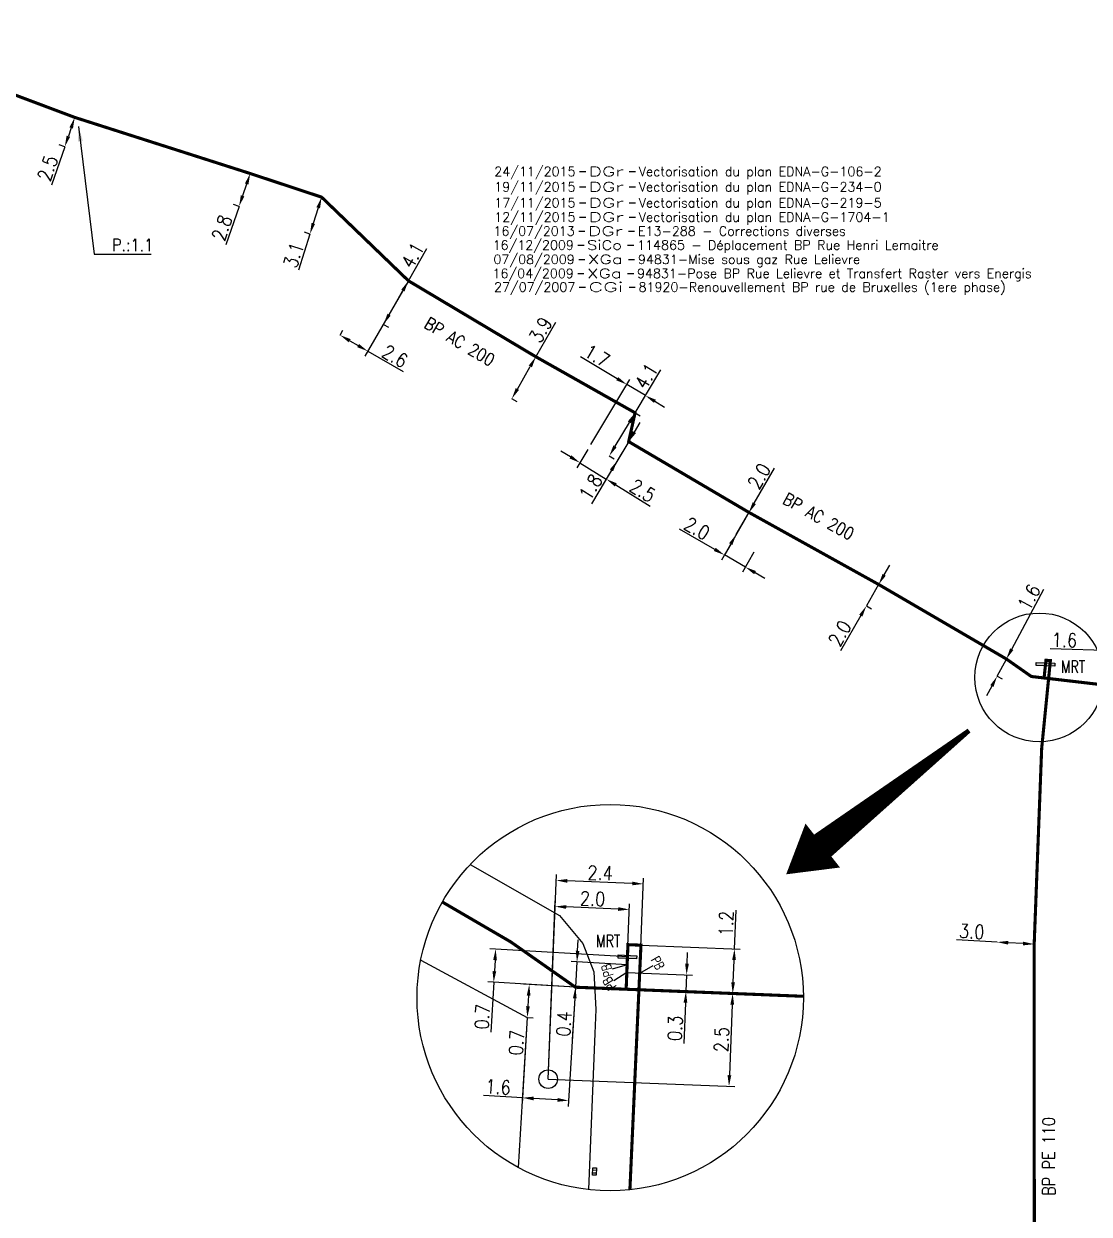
# Model space of a CAD drawing. Header units: millimetres. Extents: x 183997 to 185000, y 127999 to 129007.
# Drawn here: x 184864 to 184950.1, y 128186.4 to 128282.5 of the extents above; entities that cross this region are included whole.
import ezdxf
from ezdxf.enums import TextEntityAlignment as Align

# ---------------------------------------------------------------- set-up
doc = ezdxf.new("R2010")
doc.units = ezdxf.units.MM
doc.header["$PDMODE"] = 34
doc.linetypes.add('L_25_AP', pattern=[2000, 1000, 1000])
doc.linetypes.add('L_25_PE', pattern=[2000, 1000, 1000])
doc.layers.get('0').update_dxf_attribs({"linetype": 'CONTINUOUS'})
doc.layers.get('DEFPOINTS').update_dxf_attribs({"linetype": 'CONTINUOUS'})
doc.layers.add('L_150', color=1, linetype='CONTINUOUS')
doc.layers.add('L_900', color=7, linetype='CONTINUOUS')
doc.layers.add('L_910', color=7, linetype='CONTINUOUS', plot=False)
doc.styles.add('G_ROMANS', font='ROMANS.SHX', dxfattribs={"width": 0.75})
doc.styles.get("Standard").update_dxf_attribs({"font": 'romans.shx', "width": 0.85})
doc.dimstyles.get("Standard").update_dxf_attribs({"dimtxt": 1.5, "dimasz": 1.2, "dimexe": 0.625, "dimexo": 0.625, "dimgap": 0.25, "dimtad": 1, "dimdec": 1, "dimzin": 0, "dimdsep": 46, "dimtxsty": 'Standard', "dimcen": -0.5, "dimadec": 0, "dimazin": 0, "dimtfac": 1, "dimtdec": 1, "dimtmove": 0, "dimatfit": 3, "dimfxl": 0, "dimtolj": 1, "dimtzin": 0, "dimarcsym": 0})

# ---------------------------------------------------------------- blocks, each defined once
blk = doc.blocks.new('L_340_13')
at = {"color": 0, "linetype": 'Continuous', "flags": 128}
blk.add_lwpolyline([(0, 0), (0, 1.25)], dxfattribs=at)
at = {"color": 0, "linetype": 'Continuous', "style": 'G_ROMANS', "width": 0.75}
blk.add_text('PB', height=0.75, dxfattribs=at).set_placement((0, 1.663), align=Align.MIDDLE)
at = {"color": 0, "linetype": 'Continuous', "width": 0.75, "flags": 3}
for tag, p in [('DEF_LEG', (0, -10)), ('DEF_COUP', (0, -12.5)), ('DEF_TYPE', (0, -15))]:
    blk.add_attdef(tag, text='', height=1.2, dxfattribs=at).set_placement(p, align=Align.MIDDLE)
blk = doc.blocks.new('GIS_MODF')
at = {"color": 0, "linetype": 'Continuous', "flags": 128}
for points in [[(-2.257, -0.012), (-1.757, -0.012)], [(1.758, -0.012), (2.258, -0.012)]]:
    blk.add_lwpolyline(points, dxfattribs=at)
at = {"color": 0, "linetype": 'Continuous'}
blk.add_attdef('DATE', text='', height=0.75, dxfattribs=at).set_placement((-2.583, -0.387), align=Align.RIGHT)
at = {"color": 0, "linetype": 'Continuous', "width": 3.590909}
blk.add_attdef('USER', text='', height=0.75, dxfattribs=at).set_placement((-1.516, -0.387), (1.306, -0.387), align=Align.FIT)
at = {"color": 0, "linetype": 'Continuous'}
blk.add_attdef('DESC', (2.528, -0.387), '', height=0.75, dxfattribs=at)
blk = doc.blocks.new('L_340_17')
at = {"linetype": 'Continuous'}
blk.add_hatch(color=0, dxfattribs=at).paths.add_polyline_path([(0.125, 0.75), (-0.125, 0.75), (-0.125, -0.75), (0.125, -0.75)])
at = {"color": 0, "linetype": 'Continuous'}
blk.add_lwpolyline([(-0.125, 0.75), (0.125, 0.75), (0.125, -0.75), (-0.125, -0.75)], close=True, dxfattribs=at)
at = {"color": 0, "linetype": 'Continuous', "width": 0.75}
for tag, height, flags, p in [('MRT', 1, 8, (0, 2.5)), ('DEF_LEG', 1.2, 3, (0, -5)), ('DEF_COUP', 1.2, 3, (0, -7.5)), ('DEF_TYPE', 1.2, 3, (0, -10))]:
    blk.add_attdef(tag, text='', height=height, dxfattribs=dict(at, flags=flags)).set_placement(p, align=Align.MIDDLE)
blk = doc.blocks.new('*D721')
at = {"layer": 'DEFPOINTS', "color": 0, "linetype": 'Continuous', "transparency": 16777216}
for p in [(184942.62, 128208.381), (184942.62, 128208.381), (184945.616, 128208.216)]:
    blk.add_point(p, dxfattribs=at)
at = {"layer": 'L_150', "color": 0, "linetype": 'Continuous', "lineweight": -2, "transparency": 16777216}
for p, q in [((184942.62, 128208.381), (184939.347, 128208.561)), ((184944.717, 128208.265), (184943.519, 128208.331))]:
    blk.add_line(p, q, dxfattribs=at)
at = {"layer": 'L_150', "color": 0, "linetype": 'Continuous', "transparency": 16777216}
for points in [[(184943.527, 128208.481), (184943.511, 128208.182), (184942.62, 128208.381)], [(184944.725, 128208.415), (184944.709, 128208.116), (184945.616, 128208.216)]]:
    blk.add_solid(points, dxfattribs=at)
at = {"layer": 'L_150', "color": 0, "linetype": 'Continuous', "transparency": 16777216, "insert": (184940.576, 128209.245), "char_height": 1.125, "attachment_point": 5, "rotation": 356.84763}
blk.add_mtext('\\A1;3.0', dxfattribs=at)
blk = doc.blocks.new('*D723')
at = {"layer": 'DEFPOINTS', "color": 0, "linetype": 'Continuous', "transparency": 16777216}
for p in [(184912.728, 128253.393), (184913.397, 128251.105), (184909.829, 128248.55)]:
    blk.add_point(p, dxfattribs=at)
at = {"layer": 'L_150', "color": 0, "linetype": 'Continuous', "lineweight": -2, "transparency": 16777216}
for p, q in [((184911.956, 128253.855), (184908.987, 128255.633)), ((184909.829, 128248.55), (184912.969, 128253.795)), ((184914.229, 128252.494), (184912.728, 128253.393)), ((184913.397, 128251.105), (184914.47, 128252.897)), ((184915.002, 128252.032), (184915.774, 128251.57))]:
    blk.add_line(p, q, dxfattribs=at)
at = {"layer": 'L_150', "color": 0, "linetype": 'Continuous', "transparency": 16777216}
for points in [[(184912.033, 128253.984), (184911.879, 128253.727), (184912.728, 128253.393)], [(184915.079, 128252.161), (184914.925, 128251.903), (184914.229, 128252.494)]]:
    blk.add_solid(points, dxfattribs=at)
at = {"layer": 'L_150', "color": 0, "linetype": 'Continuous', "transparency": 16777216, "insert": (184910.334, 128255.701), "char_height": 1.125, "attachment_point": 5, "rotation": 329.09198}
blk.add_mtext('\\A1;1.7', dxfattribs=at)
blk = doc.blocks.new('*D724')
at = {"layer": 'DEFPOINTS', "color": 0, "linetype": 'Continuous', "transparency": 16777216}
for p in [(184913.397, 128251.105), (184911.317, 128247.63), (184911.317, 128247.63)]:
    blk.add_point(p, dxfattribs=at)
at = {"layer": 'L_150', "color": 0, "linetype": 'Continuous', "lineweight": -2, "transparency": 16777216}
for p, q in [((184913.397, 128251.105), (184915.482, 128254.586)), ((184913.397, 128251.105), (184913.8, 128250.864)), ((184911.779, 128248.402), (184912.935, 128250.332)), ((184911.317, 128247.63), (184911.719, 128247.389))]:
    blk.add_line(p, q, dxfattribs=at)
at = {"layer": 'L_150', "color": 0, "linetype": 'Continuous', "transparency": 16777216}
for points in [[(184912.806, 128250.41), (184913.064, 128250.255), (184913.397, 128251.105)], [(184911.651, 128248.479), (184911.908, 128248.325), (184911.317, 128247.63)]]:
    blk.add_solid(points, dxfattribs=at)
at = {"layer": 'L_150', "color": 0, "linetype": 'Continuous', "transparency": 16777216, "insert": (184914.298, 128254.068), "char_height": 1.125, "attachment_point": 5, "rotation": 59.09198}
blk.add_mtext('\\A1;4.1', dxfattribs=at)
blk = doc.blocks.new('*D725')
at = {"layer": 'DEFPOINTS', "color": 0, "linetype": 'Continuous', "transparency": 16777216}
for p in [(184905.387, 128255.629), (184903.433, 128252.254), (184903.447, 128252.246)]:
    blk.add_point(p, dxfattribs=at)
at = {"layer": 'L_150', "color": 0, "linetype": 'Continuous', "lineweight": -2, "transparency": 16777216}
for p, q in [((184905.387, 128255.629), (184906.995, 128258.434)), ((184905.387, 128255.629), (184904.98, 128255.863)), ((184903.895, 128253.027), (184904.939, 128254.849)), ((184903.433, 128252.254), (184903.854, 128252.013))]:
    blk.add_line(p, q, dxfattribs=at)
at = {"layer": 'L_150', "color": 0, "linetype": 'Continuous', "transparency": 16777216}
for points in [[(184904.809, 128254.923), (184905.07, 128254.774), (184905.387, 128255.629)], [(184903.765, 128253.101), (184904.025, 128252.952), (184903.447, 128252.246)]]:
    blk.add_solid(points, dxfattribs=at)
at = {"layer": 'L_150', "color": 0, "linetype": 'Continuous', "transparency": 16777216, "insert": (184905.764, 128257.795), "char_height": 1.125, "attachment_point": 5, "rotation": 60.16949}
blk.add_mtext('\\A1;3.9', dxfattribs=at)
blk = doc.blocks.new('*D739')
at = {"layer": 'DEFPOINTS', "color": 0, "linetype": 'Continuous', "transparency": 16777216}
for p in [(184907.022, 128213.359), (184913.863, 128207.99), (184906.382, 128197.322)]:
    blk.add_point(p, dxfattribs=at)
at = {"layer": 'L_900', "color": 0, "linetype": 'Continuous', "lineweight": -2, "transparency": 16777216}
for p, q in [((184906.382, 128197.322), (184907.04, 128213.827)), ((184913.167, 128213.114), (184907.921, 128213.323)), ((184913.863, 128207.99), (184914.085, 128213.546))]:
    blk.add_line(p, q, dxfattribs=at)
at = {"layer": 'L_900', "color": 0, "linetype": 'Continuous', "transparency": 16777216}
for points in [[(184907.927, 128213.473), (184907.915, 128213.173), (184907.022, 128213.359)], [(184913.173, 128213.264), (184913.161, 128212.964), (184914.066, 128213.078)]]:
    blk.add_solid(points, dxfattribs=at)
at = {"layer": 'L_900', "color": 0, "linetype": 'Continuous', "transparency": 16777216, "insert": (184910.574, 128213.968), "char_height": 1.125, "attachment_point": 5, "rotation": 357.71535}
blk.add_mtext('\\A1;2.4', dxfattribs=at)
blk = doc.blocks.new('*D740')
at = {"layer": 'DEFPOINTS', "color": 0, "linetype": 'Continuous', "transparency": 16777216}
for p in [(184912.73, 128205.926), (184917.498, 128204.385), (184917.498, 128204.385)]:
    blk.add_point(p, dxfattribs=at)
at = {"layer": 'L_900', "color": 0, "linetype": 'Continuous', "lineweight": -2, "transparency": 16777216}
for p, q in [((184917.588, 128206.633), (184917.624, 128207.532)), ((184912.73, 128205.926), (184918.02, 128205.715)), ((184917.552, 128205.733), (184917.498, 128204.385)), ((184917.498, 128204.385), (184917.03, 128204.404)), ((184917.462, 128203.486), (184917.331, 128200.21))]:
    blk.add_line(p, q, dxfattribs=at)
at = {"layer": 'L_900', "color": 0, "linetype": 'Continuous', "transparency": 16777216}
for points in [[(184917.438, 128206.639), (184917.738, 128206.627), (184917.552, 128205.733)], [(184917.312, 128203.492), (184917.612, 128203.48), (184917.498, 128204.385)]]:
    blk.add_solid(points, dxfattribs=at)
at = {"layer": 'L_900', "color": 0, "linetype": 'Continuous', "transparency": 16777216, "insert": (184916.629, 128201.428), "char_height": 1.125, "attachment_point": 5, "rotation": 87.71535}
blk.add_mtext('\\A1;0.3', dxfattribs=at)
blk = doc.blocks.new('*D741')
at = {"layer": 'DEFPOINTS', "color": 0, "linetype": 'Continuous', "transparency": 16777216}
for p in [(184912.754, 128206.538), (184908.582, 128204.74), (184908.582, 128204.74)]:
    blk.add_point(p, dxfattribs=at)
at = {"layer": 'L_900', "color": 0, "linetype": 'Continuous', "lineweight": -2, "transparency": 16777216}
for p, q in [((184908.758, 128207.679), (184908.812, 128208.577)), ((184912.754, 128206.538), (184908.237, 128206.808)), ((184908.704, 128206.78), (184908.582, 128204.74)), ((184908.582, 128204.74), (184909.05, 128204.712)), ((184908.529, 128203.842), (184908.33, 128200.524))]:
    blk.add_line(p, q, dxfattribs=at)
at = {"layer": 'L_900', "color": 0, "linetype": 'Continuous', "transparency": 16777216}
for points in [[(184908.608, 128207.688), (184908.908, 128207.67), (184908.704, 128206.78)], [(184908.379, 128203.851), (184908.678, 128203.833), (184908.582, 128204.74)]]:
    blk.add_solid(points, dxfattribs=at)
at = {"layer": 'L_900', "color": 0, "linetype": 'Continuous', "transparency": 16777216, "insert": (184907.654, 128201.779), "char_height": 1.125, "attachment_point": 5, "rotation": 86.5768}
blk.add_mtext('\\A1;0.4', dxfattribs=at)
blk = doc.blocks.new('*D742')
at = {"layer": 'DEFPOINTS', "color": 0, "linetype": 'Continuous', "transparency": 16777216}
for p in [(184912.78, 128207.188), (184901.983, 128205.135), (184908.567, 128204.742)]:
    blk.add_point(p, dxfattribs=at)
at = {"layer": 'L_900', "color": 0, "linetype": 'Continuous', "lineweight": -2, "transparency": 16777216}
for p, q in [((184912.78, 128207.188), (184901.676, 128207.851)), ((184902.09, 128206.925), (184902.037, 128206.033)), ((184908.567, 128204.742), (184901.515, 128205.163)), ((184901.983, 128205.135), (184901.744, 128201.125))]:
    blk.add_line(p, q, dxfattribs=at)
at = {"layer": 'L_900', "color": 0, "linetype": 'Continuous', "transparency": 16777216}
for points in [[(184901.941, 128206.934), (184902.24, 128206.916), (184902.144, 128207.823)], [(184901.887, 128206.042), (184902.187, 128206.024), (184901.983, 128205.135)]]:
    blk.add_solid(points, dxfattribs=at)
at = {"layer": 'L_900', "color": 0, "linetype": 'Continuous', "transparency": 16777216, "insert": (184901.066, 128202.357), "char_height": 1.125, "attachment_point": 5, "rotation": 86.58103}
blk.add_mtext('\\A1;0.7', dxfattribs=at)
blk = doc.blocks.new('*D743')
at = {"layer": 'DEFPOINTS', "color": 0, "linetype": 'Continuous', "transparency": 16777216}
for p in [(184908.582, 128204.74), (184904.695, 128202.306), (184904.307, 128195.814)]:
    blk.add_point(p, dxfattribs=at)
at = {"layer": 'L_900', "color": 0, "linetype": 'Continuous', "lineweight": -2, "transparency": 16777216}
for p, q in [((184908.582, 128204.74), (184908.007, 128195.123)), ((184904.695, 128202.306), (184904.279, 128195.346)), ((184904.307, 128195.814), (184901.17, 128196.001)), ((184907.137, 128195.644), (184905.205, 128195.76))]:
    blk.add_line(p, q, dxfattribs=at)
at = {"layer": 'L_900', "color": 0, "linetype": 'Continuous', "transparency": 16777216}
for points in [[(184905.214, 128195.91), (184905.196, 128195.61), (184904.307, 128195.814)], [(184907.146, 128195.794), (184907.128, 128195.495), (184908.035, 128195.591)]]:
    blk.add_solid(points, dxfattribs=at)
at = {"layer": 'L_900', "color": 0, "linetype": 'Continuous', "transparency": 16777216, "insert": (184902.334, 128196.683), "char_height": 1.125, "attachment_point": 5, "rotation": 356.57678}
blk.add_mtext('\\A1;1.6', dxfattribs=at)
blk = doc.blocks.new('*D754')
at = {"layer": 'DEFPOINTS', "color": 0, "linetype": 'Continuous', "transparency": 16777216}
for p in [(184922.567, 128243.021), (184921.567, 128241.289), (184921.567, 128241.289)]:
    blk.add_point(p, dxfattribs=at)
at = {"layer": 'L_150', "color": 0, "linetype": 'Continuous', "lineweight": -2, "transparency": 16777216}
for p, q in [((184923.017, 128243.801), (184924.656, 128246.64)), ((184921.567, 128241.289), (184922.567, 128243.021)), ((184921.117, 128240.509), (184920.668, 128239.73))]:
    blk.add_line(p, q, dxfattribs=at)
at = {"layer": 'L_150', "color": 0, "linetype": 'Continuous', "transparency": 16777216}
for points in [[(184922.887, 128243.876), (184923.147, 128243.726), (184922.567, 128243.021)], [(184920.988, 128240.584), (184921.247, 128240.434), (184921.567, 128241.289)]]:
    blk.add_solid(points, dxfattribs=at)
at = {"layer": 'L_150', "color": 0, "linetype": 'Continuous', "transparency": 16777216, "insert": (184923.412, 128245.985), "char_height": 1.125, "attachment_point": 5, "rotation": 60.00955}
blk.add_mtext('\\A1;2.0', dxfattribs=at)
blk = doc.blocks.new('*D1061')
at = {"layer": 'DEFPOINTS', "color": 0, "linetype": 'Continuous', "transparency": 16777216}
for p in [(184953.14, 128231.853), (184953.14, 128231.853), (184954.739, 128231.804)]:
    blk.add_point(p, dxfattribs=at)
at = {"layer": 'L_150', "color": 0, "linetype": 'Continuous', "lineweight": -2, "transparency": 16777216}
for p, q in [((184953.14, 128231.853), (184953.154, 128232.322)), ((184954.739, 128231.804), (184954.754, 128232.273)), ((184952.24, 128231.881), (184946.918, 128232.045)), ((184954.739, 128231.804), (184953.14, 128231.853)), ((184955.639, 128231.777), (184956.538, 128231.749))]:
    blk.add_line(p, q, dxfattribs=at)
at = {"layer": 'L_150', "color": 0, "linetype": 'Continuous', "transparency": 16777216}
for points in [[(184952.245, 128232.031), (184952.236, 128231.731), (184953.14, 128231.853)], [(184955.643, 128231.926), (184955.634, 128231.627), (184954.739, 128231.804)]]:
    blk.add_solid(points, dxfattribs=at)
at = {"layer": 'L_150', "color": 0, "linetype": 'Continuous', "transparency": 16777216, "insert": (184948.062, 128232.76), "char_height": 1.125, "attachment_point": 5, "rotation": 358.23509}
blk.add_mtext('\\A1;1.6', dxfattribs=at)
blk = doc.blocks.new('*D1068')
at = {"layer": 'DEFPOINTS', "color": 0, "linetype": 'Continuous', "transparency": 16777216}
for p in [(184933.059, 128237.249), (184932.066, 128235.515), (184932.066, 128235.515)]:
    blk.add_point(p, dxfattribs=at)
at = {"layer": 'L_150', "color": 0, "linetype": 'Continuous', "lineweight": -2, "transparency": 16777216}
for p, q in [((184933.506, 128238.03), (184933.953, 128238.811)), ((184933.059, 128237.249), (184932.066, 128235.515)), ((184933.059, 128237.249), (184933.465, 128237.016)), ((184932.066, 128235.515), (184932.472, 128235.282)), ((184931.618, 128234.734), (184929.989, 128231.889))]:
    blk.add_line(p, q, dxfattribs=at)
at = {"layer": 'L_150', "color": 0, "linetype": 'Continuous', "transparency": 16777216}
for points in [[(184933.376, 128238.105), (184933.636, 128237.956), (184933.059, 128237.249)], [(184931.488, 128234.809), (184931.748, 128234.66), (184932.066, 128235.515)]]:
    blk.add_solid(points, dxfattribs=at)
at = {"layer": 'L_150', "color": 0, "linetype": 'Continuous', "transparency": 16777216, "insert": (184929.929, 128233.294), "char_height": 1.125, "attachment_point": 5, "rotation": 60.203}
blk.add_mtext('\\A1;2.0', dxfattribs=at)
blk = doc.blocks.new('*D1069')
at = {"layer": 'DEFPOINTS', "color": 0, "linetype": 'Continuous', "transparency": 16777216}
for p in [(184922.567, 128243.021), (184923.226, 128240.262), (184922.299, 128238.655)]:
    blk.add_point(p, dxfattribs=at)
at = {"layer": 'L_150', "color": 0, "linetype": 'Continuous', "lineweight": -2, "transparency": 16777216}
for p, q in [((184922.333, 128242.615), (184920.375, 128239.224)), ((184919.83, 128240.079), (184916.991, 128241.718)), ((184922.299, 128238.655), (184920.61, 128239.63)), ((184922.992, 128239.856), (184922.064, 128238.249)), ((184923.078, 128238.205), (184923.858, 128237.755))]:
    blk.add_line(p, q, dxfattribs=at)
at = {"layer": 'L_150', "color": 0, "linetype": 'Continuous', "transparency": 16777216}
for points in [[(184919.905, 128240.209), (184919.755, 128239.949), (184920.61, 128239.63)], [(184923.153, 128238.335), (184923.003, 128238.075), (184922.299, 128238.655)]]:
    blk.add_solid(points, dxfattribs=at)
at = {"layer": 'L_150', "color": 0, "linetype": 'Continuous', "transparency": 16777216, "insert": (184918.396, 128241.773), "char_height": 1.125, "attachment_point": 5, "rotation": 330.00955}
blk.add_mtext('\\A1;2.0', dxfattribs=at)
blk = doc.blocks.new('*D1070')
at = {"layer": 'DEFPOINTS', "color": 0, "linetype": 'Continuous', "transparency": 16777216}
for p in [(184943.352, 128231.245), (184942.626, 128229.843), (184942.626, 128229.843)]:
    blk.add_point(p, dxfattribs=at)
at = {"layer": 'L_150', "color": 0, "linetype": 'Continuous', "lineweight": -2, "transparency": 16777216}
for p, q in [((184943.799, 128232.026), (184946.394, 128236.858)), ((184942.626, 128229.843), (184943.373, 128231.233)), ((184943.352, 128231.245), (184943.786, 128231.012)), ((184942.626, 128229.843), (184943.039, 128229.621)), ((184942.201, 128229.05), (184941.775, 128228.257))]:
    blk.add_line(p, q, dxfattribs=at)
at = {"layer": 'L_150', "color": 0, "linetype": 'Continuous', "transparency": 16777216}
for points in [[(184943.667, 128232.097), (184943.931, 128231.955), (184943.373, 128231.233)], [(184942.068, 128229.121), (184942.333, 128228.979), (184942.626, 128229.843)]]:
    blk.add_solid(points, dxfattribs=at)
at = {"layer": 'L_150', "color": 0, "linetype": 'Continuous', "transparency": 16777216, "insert": (184945.203, 128236.225), "char_height": 1.125, "attachment_point": 5, "rotation": 61.76075}
blk.add_mtext('\\A1;1.6', dxfattribs=at)
blk = doc.blocks.new('*D1071')
at = {"layer": 'DEFPOINTS', "color": 0, "linetype": 'Continuous', "transparency": 16777216}
for p in [(184895.103, 128261.758), (184889.58, 128257.375), (184891.815, 128256.08)]:
    blk.add_point(p, dxfattribs=at)
at = {"layer": 'L_150', "color": 0, "linetype": 'Continuous', "lineweight": -2, "transparency": 16777216}
for p, q in [((184895.103, 128261.758), (184891.58, 128255.675)), ((184889.58, 128257.375), (184889.815, 128257.78)), ((184890.359, 128256.924), (184891.036, 128256.531)), ((184891.815, 128256.08), (184894.667, 128254.429))]:
    blk.add_line(p, q, dxfattribs=at)
at = {"layer": 'L_150', "color": 0, "linetype": 'Continuous', "transparency": 16777216}
for points in [[(184890.434, 128257.054), (184890.284, 128256.794), (184889.58, 128257.375)], [(184891.112, 128256.661), (184890.961, 128256.402), (184891.815, 128256.08)]]:
    blk.add_solid(points, dxfattribs=at)
at = {"layer": 'L_150', "color": 0, "linetype": 'Continuous', "transparency": 16777216, "insert": (184894.014, 128255.674), "char_height": 1.125, "attachment_point": 5, "rotation": 329.92561}
blk.add_mtext('\\A1;2.6', dxfattribs=at)
blk = doc.blocks.new('*D1072')
at = {"layer": 'DEFPOINTS', "color": 0, "linetype": 'Continuous', "transparency": 16777216}
for p in [(184895.103, 128261.758), (184893.088, 128258.245), (184893.088, 128258.245)]:
    blk.add_point(p, dxfattribs=at)
at = {"layer": 'L_150', "color": 0, "linetype": 'Continuous', "lineweight": -2, "transparency": 16777216}
for p, q in [((184895.103, 128261.758), (184896.598, 128264.365)), ((184895.103, 128261.758), (184895.51, 128261.525)), ((184893.536, 128259.025), (184894.655, 128260.977)), ((184893.088, 128258.245), (184893.495, 128258.011))]:
    blk.add_line(p, q, dxfattribs=at)
at = {"layer": 'L_150', "color": 0, "linetype": 'Continuous', "transparency": 16777216}
for points in [[(184894.525, 128261.052), (184894.785, 128260.903), (184895.103, 128261.758)], [(184893.406, 128259.1), (184893.666, 128258.951), (184893.088, 128258.245)]]:
    blk.add_solid(points, dxfattribs=at)
at = {"layer": 'L_150', "color": 0, "linetype": 'Continuous', "transparency": 16777216, "insert": (184895.424, 128263.825), "char_height": 1.125, "attachment_point": 5, "rotation": 60.16949}
blk.add_mtext('\\A1;4.1', dxfattribs=at)
blk = doc.blocks.new('*D1073')
at = {"layer": 'DEFPOINTS', "color": 0, "linetype": 'Continuous', "transparency": 16777216}
for p in [(184888.089, 128268.514), (184887.151, 128265.538), (184887.151, 128265.538)]:
    blk.add_point(p, dxfattribs=at)
at = {"layer": 'L_150', "color": 0, "linetype": 'Continuous', "lineweight": -2, "transparency": 16777216}
for p, q in [((184888.089, 128268.514), (184887.642, 128268.655)), ((184887.819, 128267.656), (184887.422, 128266.397)), ((184887.151, 128265.538), (184886.227, 128262.609)), ((184887.151, 128265.538), (184886.704, 128265.679))]:
    blk.add_line(p, q, dxfattribs=at)
at = {"layer": 'L_150', "color": 0, "linetype": 'Continuous', "transparency": 16777216}
for points in [[(184887.675, 128267.701), (184887.962, 128267.61), (184888.089, 128268.514)], [(184887.279, 128266.442), (184887.565, 128266.352), (184887.151, 128265.538)]]:
    blk.add_solid(points, dxfattribs=at)
at = {"layer": 'L_150', "color": 0, "linetype": 'Continuous', "transparency": 16777216, "insert": (184885.829, 128263.839), "char_height": 1.125, "attachment_point": 5, "rotation": 72.50043}
blk.add_mtext('\\A1;3.1', dxfattribs=at)
blk = doc.blocks.new('*D1074')
at = {"layer": 'DEFPOINTS', "color": 0, "linetype": 'Continuous', "transparency": 16777216}
for p in [(184882.329, 128270.42), (184882.329, 128270.42), (184881.425, 128267.77)]:
    blk.add_point(p, dxfattribs=at)
at = {"layer": 'L_150', "color": 0, "linetype": 'Continuous', "lineweight": -2, "transparency": 16777216}
for p, q in [((184882.329, 128270.42), (184881.885, 128270.571)), ((184882.038, 128269.568), (184881.715, 128268.622)), ((184881.425, 128267.77), (184880.366, 128264.667)), ((184881.425, 128267.77), (184880.981, 128267.921))]:
    blk.add_line(p, q, dxfattribs=at)
at = {"layer": 'L_150', "color": 0, "linetype": 'Continuous', "transparency": 16777216}
for points in [[(184881.896, 128269.617), (184882.18, 128269.52), (184882.329, 128270.42)], [(184881.573, 128268.67), (184881.857, 128268.573), (184881.425, 128267.77)]]:
    blk.add_solid(points, dxfattribs=at)
at = {"layer": 'L_150', "color": 0, "linetype": 'Continuous', "transparency": 16777216, "insert": (184880.04, 128266.035), "char_height": 1.125, "attachment_point": 5, "rotation": 71.15337}
blk.add_mtext('\\A1;2.8', dxfattribs=at)
blk = doc.blocks.new('*D1083')
at = {"layer": 'DEFPOINTS', "color": 0, "linetype": 'Continuous', "transparency": 16777216}
for p in [(184868.165, 128274.95), (184868.165, 128274.95), (184867.357, 128272.584)]:
    blk.add_point(p, dxfattribs=at)
at = {"layer": 'L_150', "color": 0, "linetype": 'Continuous', "lineweight": -2, "transparency": 16777216}
for p, q in [((184868.165, 128274.95), (184867.721, 128275.101)), ((184867.874, 128274.098), (184867.648, 128273.436)), ((184867.357, 128272.584), (184866.298, 128269.481)), ((184867.357, 128272.584), (184866.913, 128272.735))]:
    blk.add_line(p, q, dxfattribs=at)
at = {"layer": 'L_150', "color": 0, "linetype": 'Continuous', "transparency": 16777216}
for points in [[(184867.732, 128274.146), (184868.016, 128274.05), (184868.165, 128274.95)], [(184867.506, 128273.484), (184867.79, 128273.387), (184867.357, 128272.584)]]:
    blk.add_solid(points, dxfattribs=at)
at = {"layer": 'L_150', "color": 0, "linetype": 'Continuous', "transparency": 16777216, "insert": (184865.972, 128270.849), "char_height": 1.125, "attachment_point": 5, "rotation": 71.15337}
blk.add_mtext('\\A1;2.5', dxfattribs=at)
blk = doc.blocks.new('*D1088')
at = {"layer": 'DEFPOINTS', "color": 0, "linetype": 'Continuous', "transparency": 16777216}
for p in [(184921.276, 128204.234), (184906.382, 128197.322), (184920.977, 128196.74)]:
    blk.add_point(p, dxfattribs=at)
at = {"layer": 'L_900', "color": 0, "linetype": 'Continuous', "lineweight": -2, "transparency": 16777216}
for p, q in [((184921.276, 128204.234), (184921.745, 128204.216)), ((184921.24, 128203.335), (184921.013, 128197.639)), ((184906.382, 128197.322), (184921.446, 128196.722))]:
    blk.add_line(p, q, dxfattribs=at)
at = {"layer": 'L_900', "color": 0, "linetype": 'Continuous', "transparency": 16777216}
for points in [[(184921.09, 128203.341), (184921.39, 128203.329), (184921.276, 128204.234)], [(184920.863, 128197.645), (184921.163, 128197.633), (184920.977, 128196.74)]]:
    blk.add_solid(points, dxfattribs=at)
at = {"layer": 'L_900', "color": 0, "linetype": 'Continuous', "transparency": 16777216, "insert": (184920.377, 128200.517), "char_height": 1.125, "attachment_point": 5, "rotation": 87.71535}
blk.add_mtext('\\A1;2.5', dxfattribs=at)
blk = doc.blocks.new('*D1089')
at = {"layer": 'DEFPOINTS', "color": 0, "linetype": 'Continuous', "transparency": 16777216}
for p in [(184906.938, 128211.252), (184912.815, 128208.054), (184906.382, 128197.322)]:
    blk.add_point(p, dxfattribs=at)
at = {"layer": 'L_900', "color": 0, "linetype": 'Continuous', "lineweight": -2, "transparency": 16777216}
for p, q in [((184906.382, 128197.322), (184906.956, 128211.721)), ((184912.033, 128211.049), (184907.837, 128211.216)), ((184912.815, 128208.054), (184912.951, 128211.481))]:
    blk.add_line(p, q, dxfattribs=at)
at = {"layer": 'L_900', "color": 0, "linetype": 'Continuous', "transparency": 16777216}
for points in [[(184907.843, 128211.366), (184907.831, 128211.066), (184906.938, 128211.252)], [(184912.039, 128211.199), (184912.027, 128210.899), (184912.933, 128211.013)]]:
    blk.add_solid(points, dxfattribs=at)
at = {"layer": 'L_900', "color": 0, "linetype": 'Continuous', "transparency": 16777216, "insert": (184909.965, 128211.882), "char_height": 1.125, "attachment_point": 5, "rotation": 357.71535}
blk.add_mtext('\\A1;2.0', dxfattribs=at)
blk = doc.blocks.new('*D1091')
at = {"layer": 'DEFPOINTS', "color": 0, "linetype": 'Continuous', "transparency": 16777216}
for p in [(184913.869, 128208.133), (184921.276, 128204.234), (184921.276, 128204.234)]:
    blk.add_point(p, dxfattribs=at)
at = {"layer": 'L_900', "color": 0, "linetype": 'Continuous', "lineweight": -2, "transparency": 16777216}
for p, q in [((184921.42, 128207.831), (184921.545, 128210.971)), ((184913.869, 128208.133), (184921.888, 128207.813)), ((184921.312, 128205.134), (184921.384, 128206.932)), ((184921.276, 128204.234), (184921.745, 128204.216))]:
    blk.add_line(p, q, dxfattribs=at)
at = {"layer": 'L_900', "color": 0, "linetype": 'Continuous', "transparency": 16777216}
for points in [[(184921.234, 128206.938), (184921.534, 128206.926), (184921.42, 128207.831)], [(184921.162, 128205.139), (184921.462, 128205.128), (184921.276, 128204.234)]]:
    blk.add_solid(points, dxfattribs=at)
at = {"layer": 'L_900', "color": 0, "linetype": 'Continuous', "transparency": 16777216, "insert": (184920.751, 128209.881), "char_height": 1.125, "attachment_point": 5, "rotation": 87.71535}
blk.add_mtext('\\A1;1.2', dxfattribs=at)
blk = doc.blocks.new('*D1094')
at = {"layer": 'DEFPOINTS', "color": 0, "linetype": 'Continuous', "transparency": 16777216}
for p in [(184908.567, 128204.741), (184904.695, 128202.306), (184904.695, 128202.306)]:
    blk.add_point(p, dxfattribs=at)
at = {"layer": 'L_900', "color": 0, "linetype": 'Continuous', "lineweight": -2, "transparency": 16777216}
for p, q in [((184908.567, 128204.741), (184904.386, 128204.991)), ((184904.8, 128204.065), (184904.749, 128203.204)), ((184904.695, 128202.306), (184904.499, 128199.033)), ((184904.695, 128202.306), (184905.163, 128202.278))]:
    blk.add_line(p, q, dxfattribs=at)
at = {"layer": 'L_900', "color": 0, "linetype": 'Continuous', "transparency": 16777216}
for points in [[(184904.651, 128204.074), (184904.95, 128204.056), (184904.854, 128204.963)], [(184904.599, 128203.213), (184904.899, 128203.195), (184904.695, 128202.306)]]:
    blk.add_solid(points, dxfattribs=at)
at = {"layer": 'L_900', "color": 0, "linetype": 'Continuous', "transparency": 16777216, "insert": (184903.822, 128200.265), "char_height": 1.125, "attachment_point": 5, "rotation": 86.57678}
blk.add_mtext('\\A1;0.7', dxfattribs=at)
blk = doc.blocks.new('*D1118')
at = {"layer": 'DEFPOINTS', "color": 0, "linetype": 'Continuous', "transparency": 16777216}
for p in [(184912.88, 128248.78), (184911.955, 128247.235), (184911.955, 128247.235)]:
    blk.add_point(p, dxfattribs=at)
at = {"layer": 'L_150', "color": 0, "linetype": 'Continuous', "lineweight": -2, "transparency": 16777216}
for p, q in [((184913.342, 128249.552), (184913.804, 128250.324)), ((184912.88, 128248.78), (184911.955, 128247.235)), ((184911.493, 128246.463), (184909.879, 128243.767))]:
    blk.add_line(p, q, dxfattribs=at)
at = {"layer": 'L_150', "color": 0, "linetype": 'Continuous', "transparency": 16777216}
for points in [[(184913.213, 128249.629), (184913.471, 128249.475), (184912.88, 128248.78)], [(184911.364, 128246.54), (184911.622, 128246.386), (184911.955, 128247.235)]]:
    blk.add_solid(points, dxfattribs=at)
at = {"layer": 'L_150', "color": 0, "linetype": 'Continuous', "transparency": 16777216, "insert": (184909.811, 128245.114), "char_height": 1.125, "attachment_point": 5, "rotation": 59.09198}
blk.add_mtext('\\A1;1.8', dxfattribs=at)
blk = doc.blocks.new('*D1121')
at = {"layer": 'DEFPOINTS', "color": 0, "linetype": 'Continuous', "transparency": 16777216}
for p in [(184912.88, 128248.78), (184909.829, 128248.55), (184908.945, 128247.074)]:
    blk.add_point(p, dxfattribs=at)
at = {"layer": 'L_150', "color": 0, "linetype": 'Continuous', "lineweight": -2, "transparency": 16777216}
for p, q in [((184908.18, 128247.547), (184907.414, 128248.021)), ((184909.588, 128248.148), (184908.704, 128246.672)), ((184912.639, 128248.377), (184910.83, 128245.356)), ((184908.945, 128247.074), (184911.071, 128245.759)), ((184911.837, 128245.285), (184914.625, 128243.56))]:
    blk.add_line(p, q, dxfattribs=at)
at = {"layer": 'L_150', "color": 0, "linetype": 'Continuous', "transparency": 16777216}
for points in [[(184908.259, 128247.675), (184908.101, 128247.42), (184908.945, 128247.074)], [(184911.915, 128245.413), (184911.758, 128245.158), (184911.071, 128245.759)]]:
    blk.add_solid(points, dxfattribs=at)
at = {"layer": 'L_150', "color": 0, "linetype": 'Continuous', "transparency": 16777216, "insert": (184914.008, 128244.824), "char_height": 1.125, "attachment_point": 5, "rotation": 328.25836}
blk.add_mtext('\\A1;2.5', dxfattribs=at)

msp = doc.modelspace()

# ---------------------------------------------------------------- linework, layer by layer
at = {"layer": 'L_150', "linetype": 'L_25_AP', "const_width": 0.25, "flags": 128}
for points in [[(185000, 128225.253), (184966.609, 128227.669), (184959.292, 128228.199), (184959.292, 128228.199), (184959.292, 128228.199), (184954.524, 128228.755), (184954.306, 128228.781), (184953.959, 128228.821), (184945.384, 128229.822), (184943.352, 128231.245), (184933.059, 128237.249), (184922.592, 128243.064), (184912.88, 128248.78), (184913.397, 128251.105), (184905.387, 128255.629), (184895.103, 128261.758), (184888.089, 128268.514), (184882.329, 128270.42), (184868.165, 128274.95), (184868.165, 128274.95), (184861.993, 128277.268), (184850.672, 128281.143), (184850.672, 128281.143), (184843.89, 128282.363), (184843.799, 128282.083)], [(184946.412, 128229.696), (184946.531, 128230.803)]]:
    msp.add_lwpolyline(points, dxfattribs=at)
at = {"layer": 'L_150', "linetype": 'L_25_PE', "const_width": 0.25, "flags": 128}
msp.add_lwpolyline([(184946.531, 128230.803), (184946.566, 128231.129), (184946.924, 128231.108), (184946.22, 128224.017), (184945.616, 128208.216), (184945.619, 128199.421), (184945.627, 128181.226), (184945.635, 128161.479), (184945.682, 128147.808)], dxfattribs=at)
at = {"layer": 'L_900', "color": 252, "linetype": 'Continuous'}
for p, q in [((184909.957, 128189.568), (184909.974, 128190.168)), ((184910.268, 128189.959), (184909.969, 128189.968)), ((184909.974, 128190.168), (184910.274, 128190.159)), ((184910.274, 128190.159), (184910.257, 128189.56)), ((184910.257, 128189.56), (184909.957, 128189.568)), ((184909.963, 128189.768), (184910.262, 128189.759))]:
    msp.add_line(p, q, dxfattribs=at)
at = {"layer": 'L_900', "color": 254, "linetype": 'Continuous', "flags": 128}
msp.add_lwpolyline([(184940.358, 128225.458, 0.376, 2.254, 0), (184928.546, 128216.175, 2.254, 0, 0), (184925.593, 128213.854, 0, 4.507, 0), (184928.546, 128216.175, 4.507, 4.507, 0)], format="xyseb", dxfattribs=at)
at = {"layer": 'L_900', "color": 252, "flags": 128}
for points in [[(184900.093, 128214.653), (184907.295, 128210.521), (184909.176, 128208.258), (184910.059, 128205.977), (184910.218, 128202.951), (184910.14, 128200.999), (184909.637, 128188.405)], [(184896.09, 128206.928), (184904.695, 128202.306), (184903.97, 128190.183)]]:
    msp.add_lwpolyline(points, dxfattribs=at)
at = {"layer": 'L_900', "color": 1, "linetype": 'Continuous', "const_width": 0.25, "flags": 128}
for points in [[(184897.837, 128211.618), (184903.367, 128208.393), (184908.582, 128204.74), (184921.276, 128204.234), (184926.98, 128204.007)], [(184912.78, 128207.188), (184912.82, 128208.174), (184913.869, 128208.133), (184913.768, 128205.892), (184912.978, 128188.388)], [(184912.676, 128204.577), (184912.73, 128205.926), (184912.754, 128206.538), (184912.78, 128207.188)]]:
    msp.add_lwpolyline(points, dxfattribs=at)
at = {"layer": 'L_900'}
for centre, radius in [((184946.025, 128229.747), 5.198), ((184911.387, 128203.9), 15.594)]:
    msp.add_circle(centre, radius, dxfattribs=at)
at = {"layer": 'L_900', "color": 252, "linetype": 'Continuous'}
msp.add_ellipse((184906.382, 128197.322), major_axis=(0.53, 0.53), ratio=1, start_param=5.497787, end_param=11.780972, dxfattribs=at)

# ---------------------------------------------------------------- block references
at = {"layer": 'L_900'}
ref = msp.add_blockref('L_340_17', (184946.531, 128230.803), dxfattribs=dict(at, rotation=87.71535060505462))
ref.add_attrib('MRT', 'MRT', dxfattribs={"layer": '0', "color": 0, "linetype": 'Continuous', "height": 1, "style": 'G_ROMANS', "width": 0.75, "flags": 8}).set_placement((184948.752, 128230.608), align=Align.MIDDLE)
ref = msp.add_blockref('L_340_17', (184912.78, 128207.188), dxfattribs=dict(at, rotation=87.71535060505462))
ref.add_attrib('MRT', 'MRT', dxfattribs={"layer": '0', "color": 0, "linetype": 'Continuous', "height": 1, "style": 'G_ROMANS', "width": 0.75, "flags": 8}).set_placement((184911.221, 128208.477), align=Align.MIDDLE)
for p, rotation in [((184913.774, 128205.884), 299.2066921336425), ((184912.754, 128206.538), 105.735999738813), ((184912.73, 128205.926), 122.4021402999032)]:
    msp.add_blockref('L_340_13', p, dxfattribs=dict(at, rotation=rotation))
at = {"layer": 'L_910'}
ref = msp.add_blockref('GIS_MODF', (184911.17, 128270.595), dxfattribs=at)
ref.add_attrib('DATE', '24/11/2015', dxfattribs={"layer": '0', "color": 0, "linetype": 'Continuous', "height": 0.75}).set_placement((184908.587, 128270.209), align=Align.RIGHT)
ref.add_attrib('USER', 'DGr', dxfattribs={"layer": '0', "color": 0, "linetype": 'Continuous', "height": 0.75, "width": 1.462963}).set_placement((184909.654, 128270.209), (184912.475, 128270.209), align=Align.FIT)
ref.add_attrib('DESC', 'Vectorisation du plan EDNA-G-106-2', (184913.698, 128270.209), dxfattribs={"layer": '0', "color": 0, "linetype": 'Continuous', "height": 0.75})
ref = msp.add_blockref('GIS_MODF', (184911.17, 128269.355), dxfattribs=at)
ref.add_attrib('DATE', '19/11/2015', dxfattribs={"layer": '0', "color": 0, "linetype": 'Continuous', "height": 0.75}).set_placement((184908.587, 128268.968), align=Align.RIGHT)
ref.add_attrib('USER', 'DGr', dxfattribs={"layer": '0', "color": 0, "linetype": 'Continuous', "height": 0.75, "width": 1.462963}).set_placement((184909.654, 128268.968), (184912.475, 128268.968), align=Align.FIT)
ref.add_attrib('DESC', 'Vectorisation du plan EDNA-G-234-0', (184913.698, 128268.968), dxfattribs={"layer": '0', "color": 0, "linetype": 'Continuous', "height": 0.75})
ref = msp.add_blockref('GIS_MODF', (184911.17, 128268.069), dxfattribs=at)
ref.add_attrib('DATE', '17/11/2015', dxfattribs={"layer": '0', "color": 0, "linetype": 'Continuous', "height": 0.75}).set_placement((184908.587, 128267.683), align=Align.RIGHT)
ref.add_attrib('USER', 'DGr', dxfattribs={"layer": '0', "color": 0, "linetype": 'Continuous', "height": 0.75, "width": 1.462963}).set_placement((184909.654, 128267.683), (184912.475, 128267.683), align=Align.FIT)
ref.add_attrib('DESC', 'Vectorisation du plan EDNA-G-219-5', (184913.698, 128267.683), dxfattribs={"layer": '0', "color": 0, "linetype": 'Continuous', "height": 0.75})
ref = msp.add_blockref('GIS_MODF', (184911.17, 128266.917), dxfattribs=at)
ref.add_attrib('DATE', '12/11/2015', dxfattribs={"layer": '0', "color": 0, "linetype": 'Continuous', "height": 0.75}).set_placement((184908.587, 128266.53), align=Align.RIGHT)
ref.add_attrib('USER', 'DGr', dxfattribs={"layer": '0', "color": 0, "linetype": 'Continuous', "height": 0.75, "width": 1.462963}).set_placement((184909.654, 128266.53), (184912.475, 128266.53), align=Align.FIT)
ref.add_attrib('DESC', 'Vectorisation du plan EDNA-G-1704-1', (184913.698, 128266.53), dxfattribs={"layer": '0', "color": 0, "linetype": 'Continuous', "height": 0.75})
ref = msp.add_blockref('GIS_MODF', (184911.104, 128265.785), dxfattribs=at)
ref.add_attrib('DATE', '16/07/2013', dxfattribs={"layer": '0', "color": 0, "linetype": 'Continuous', "height": 0.75}).set_placement((184908.521, 128265.398), align=Align.RIGHT)
ref.add_attrib('USER', 'DGr', dxfattribs={"layer": '0', "color": 0, "linetype": 'Continuous', "height": 0.75, "width": 1.462963}).set_placement((184909.588, 128265.398), (184912.409, 128265.398), align=Align.FIT)
ref.add_attrib('DESC', 'E13-288 - Corrections diverses', (184913.631, 128265.398), dxfattribs={"layer": '0', "color": 0, "linetype": 'Continuous', "height": 0.75})
ref = msp.add_blockref('GIS_MODF', (184911.037, 128264.656), dxfattribs=at)
ref.add_attrib('DATE', '16/12/2009', dxfattribs={"layer": '0', "color": 0, "linetype": 'Continuous', "height": 0.75}).set_placement((184908.454, 128264.269), align=Align.RIGHT)
ref.add_attrib('USER', 'SiCo', dxfattribs={"layer": '0', "color": 0, "linetype": 'Continuous', "height": 0.75, "width": 1.215385}).set_placement((184909.521, 128264.269), (184912.343, 128264.269), align=Align.FIT)
ref.add_attrib('DESC', '114865 - Déplacement BP Rue Henri Lemaitre', (184913.565, 128264.269), dxfattribs={"layer": '0', "color": 0, "linetype": 'Continuous', "height": 0.75})
ref = msp.add_blockref('GIS_MODF', (184911.104, 128263.504), dxfattribs=at)
ref.add_attrib('DATE', '07/08/2009', dxfattribs={"layer": '0', "color": 0, "linetype": 'Continuous', "height": 0.75}).set_placement((184908.521, 128263.118), align=Align.RIGHT)
ref.add_attrib('USER', 'XGa', dxfattribs={"layer": '0', "color": 0, "linetype": 'Continuous', "height": 0.75, "width": 1.410714}).set_placement((184909.588, 128263.118), (184912.409, 128263.118), align=Align.FIT)
ref.add_attrib('DESC', '94831-Mise sous gaz Rue Lelievre', (184913.631, 128263.118), dxfattribs={"layer": '0', "color": 0, "linetype": 'Continuous', "height": 0.75})
ref = msp.add_blockref('GIS_MODF', (184911.028, 128262.37), dxfattribs=at)
ref.add_attrib('DATE', '16/04/2009', dxfattribs={"layer": '0', "color": 0, "linetype": 'Continuous', "height": 0.75}).set_placement((184908.446, 128261.983), align=Align.RIGHT)
ref.add_attrib('USER', 'XGa', dxfattribs={"layer": '0', "color": 0, "linetype": 'Continuous', "height": 0.75, "width": 1.410714}).set_placement((184909.512, 128261.983), (184912.334, 128261.983), align=Align.FIT)
ref.add_attrib('DESC', '94831-Pose BP Rue Lelievre et Transfert Raster vers Energis', (184913.556, 128261.983), dxfattribs={"layer": '0', "color": 0, "linetype": 'Continuous', "height": 0.75})
ref = msp.add_blockref('GIS_MODF', (184911.151, 128261.265), dxfattribs=at)
ref.add_attrib('DATE', '27/07/2007', dxfattribs={"layer": '0', "color": 0, "linetype": 'Continuous', "height": 0.75}).set_placement((184908.569, 128260.879), align=Align.RIGHT)
ref.add_attrib('USER', 'CGi', dxfattribs={"layer": '0', "color": 0, "linetype": 'Continuous', "height": 0.75, "width": 1.680851}).set_placement((184909.635, 128260.879), (184912.457, 128260.879), align=Align.FIT)
ref.add_attrib('DESC', '81920-Renouvellement BP rue de Bruxelles (1ere phase)', (184913.679, 128260.879), dxfattribs={"layer": '0', "color": 0, "linetype": 'Continuous', "height": 0.75})

# ---------------------------------------------------------------- texts
at = {"layer": 'L_150', "linetype": 'Continuous', "width": 0.85}
for s, rotation, p in [('BP AC 200', 329.20855, (184899.234, 128256.851)), ('BP AC 200', 330.9444, (184928.211, 128242.747)), ('BP PE 110', 90.02302, (184946.795, 128191.087))]:
    msp.add_text(s, height=1, rotation=rotation, dxfattribs=at).set_placement(p, align=Align.MIDDLE)
at = {"layer": 'L_150', "linetype": 'Continuous', "insert": (184871.172, 128264.65), "char_height": 1, "attachment_point": 4}
msp.add_mtext('P.:1.1', dxfattribs=at)

# ---------------------------------------------------------------- dimensions: what is measured, and where the dimension line sits
at = {"layer": 'L_150', "linetype": 'Continuous'}
for base, p1, p2, angle, override, picture, middle in [((184868.165, 128274.95), (184867.357, 128272.584), (184868.165, 128274.95), 251.15337, {"dimscale": 0.75, "dimexo": 0}, '*D1083', (184866.682, 128270.607)), ((184882.329, 128270.42), (184881.425, 128267.77), (184882.329, 128270.42), 251.15337, {"dimscale": 0.75, "dimexo": 0}, '*D1074', (184880.75, 128265.793)), ((184887.151, 128265.538), (184888.089, 128268.514), (184887.151, 128265.538), 72.50043, {"dimscale": 0.75, "dimexo": 0}, '*D1073', (184886.544, 128263.613)), ((184893.088, 128258.245), (184895.103, 128261.758), (184893.088, 128258.245), 60.16949, {"dimscale": 0.75, "dimexo": 0}, '*D1072', (184896.074, 128263.452)), ((184891.815, 128256.08), (184889.58, 128257.375), (184895.103, 128261.758), 149.92561, {"dimscale": 0.75, "dimexo": 0}, '*D1071', (184893.638, 128255.025)), ((184903.447, 128252.246), (184905.387, 128255.629), (184903.433, 128252.254), 60.16949, {"dimscale": 0.75, "dimexo": 0}, '*D725', (184906.415, 128257.422)), ((184912.728, 128253.393), (184913.397, 128251.105), (184909.829, 128248.55), 329.09198, {"dimscale": 0.75, "dimexo": 0}, '*D723', (184909.948, 128255.057)), ((184911.317, 128247.63), (184913.397, 128251.105), (184911.317, 128247.63), 59.09198, {"dimscale": 0.75, "dimexo": 0}, '*D724', (184914.941, 128253.683)), ((184911.955, 128247.235), (184912.88, 128248.78), (184911.955, 128247.235), 59.09198, {"dimscale": 0.75, "dimlfac": 1, "dimlunit": 2, "dimatfit": 0}, '*D1118', (184910.455, 128244.729)), ((184908.945, 128247.074), (184912.88, 128248.78), (184909.829, 128248.55), 328.25836, {"dimscale": 0.75, "dimatfit": 0}, '*D1121', (184913.613, 128244.186)), ((184921.567, 128241.289), (184922.567, 128243.021), (184921.567, 128241.289), 60.00955, {"dimscale": 0.75, "dimatfit": 0}, '*D754', (184924.061, 128245.61)), ((184932.066, 128235.515), (184933.059, 128237.249), (184932.066, 128235.515), 60.203, {"dimscale": 0.75, "dimexo": 0}, '*D1068', (184930.58, 128232.921)), ((184942.626, 128229.843), (184943.352, 128231.245), (184942.626, 128229.843), 61.76075, {"dimscale": 0.75, "dimexo": 0}, '*D1070', (184945.863, 128235.87)), ((184953.14, 128231.853), (184954.739, 128231.804), (184953.14, 128231.853), 358.23509, {"dimscale": 0.75, "dimexo": 0}, '*D1061', (184948.039, 128232.011)), ((184942.62, 128208.381), (184945.616, 128208.216), (184942.62, 128208.381), 356.84763, {"dimscale": 0.75}, '*D721', (184940.534, 128208.496))]:
    dim = msp.add_linear_dim(base=base, p1=p1, p2=p2, angle=angle, dimstyle='Standard', override=override, dxfattribs=at)
    dim.commit()
    dim.dimension.update_dxf_attribs({"geometry": picture, "text_midpoint": middle, "dimtype": 160})
dim = msp.add_linear_dim(base=(184922.299, 128238.655), p1=(184922.567, 128243.021), p2=(184923.226, 128240.262), angle=150.00955, text='2.0', dimstyle='Standard', override={"dimscale": 0.75, "dimatfit": 0}, dxfattribs=at)
dim.commit()
dim.dimension.update_dxf_attribs({"geometry": '*D1069', "text_midpoint": (184918.021, 128241.124), "dimtype": 160})
at = {"layer": 'L_900', "color": 1, "linetype": 'Continuous'}
for base, p1, p2, angle, text, override, picture, middle in [((184907.022, 128213.359), (184913.863, 128207.99), (184906.382, 128197.322), 357.71535, '2.4', {"dimscale": 0.75, "dimexo": 0, "dimlfac": 0.33}, '*D739', (184910.544, 128213.218)), ((184906.938, 128211.252), (184912.815, 128208.054), (184906.382, 128197.322), 357.71535, '2.0', {"dimscale": 0.75, "dimexo": 0, "dimlfac": 0.33}, '*D1089', (184909.935, 128211.133)), ((184921.276, 128204.234), (184913.869, 128208.133), (184921.276, 128204.234), 87.71535, '1.2', {"dimscale": 0.75, "dimexo": 0, "dimlfac": 0.33}, '*D1091', (184921.5, 128209.851)), ((184904.307, 128195.814), (184908.582, 128204.74), (184904.695, 128202.306), 356.57678, '1.6', {"dimscale": 0.75, "dimexo": 0, "dimlfac": 0.3333}, '*D743', (184902.289, 128195.934)), ((184904.695, 128202.306), (184908.567, 128204.741), (184904.695, 128202.306), 86.57678, '0.7', {"dimscale": 0.75, "dimexo": 0, "dimlfac": 0.3333}, '*D1094', (184904.57, 128200.22)), ((184920.977, 128196.74), (184921.276, 128204.234), (184906.382, 128197.322), 87.71535, '2.5', {"dimscale": 0.75, "dimexo": 0, "dimlfac": 0.33}, '*D1088', (184921.127, 128200.487))]:
    dim = msp.add_linear_dim(base=base, p1=p1, p2=p2, angle=angle, text=text, dimstyle='Standard', override=override, dxfattribs=at)
    dim.commit()
    dim.dimension.update_dxf_attribs({"geometry": picture, "text_midpoint": middle, "dimtype": 160})
at = {"layer": 'L_900', "linetype": 'Continuous'}
for base, p1, p2, angle, text, picture, middle in [((184908.582, 128204.74), (184912.754, 128206.538), (184908.582, 128204.74), 86.5768, '0.4', '*D741', (184908.403, 128201.734)), ((184901.983, 128205.135), (184912.78, 128207.188), (184908.567, 128204.742), 86.58103, '0.7', '*D742', (184901.815, 128202.312)), ((184917.498, 128204.385), (184912.73, 128205.926), (184917.498, 128204.385), 87.71535, '0.3', '*D740', (184917.379, 128201.398))]:
    dim = msp.add_linear_dim(base=base, p1=p1, p2=p2, angle=angle, text=text, dimstyle='Standard', override={"dimscale": 0.75, "dimexo": 0, "dimlfac": 0.33}, dxfattribs=at)
    dim.commit()
    dim.dimension.update_dxf_attribs({"geometry": picture, "text_midpoint": middle, "dimtype": 160})

# ---------------------------------------------------------------- leaders
at = {"layer": 'L_150', "linetype": 'Continuous', "annotation_type": 0, "has_hookline": 1, "hookline_direction": 0, "text_width": 3.157}
msp.add_leader([(184868.472, 128274.212), (184869.722, 128263.9), (184870.922, 128263.9)], dimstyle='Standard', dxfattribs=at)

doc.saveas('drawing.dxf')
